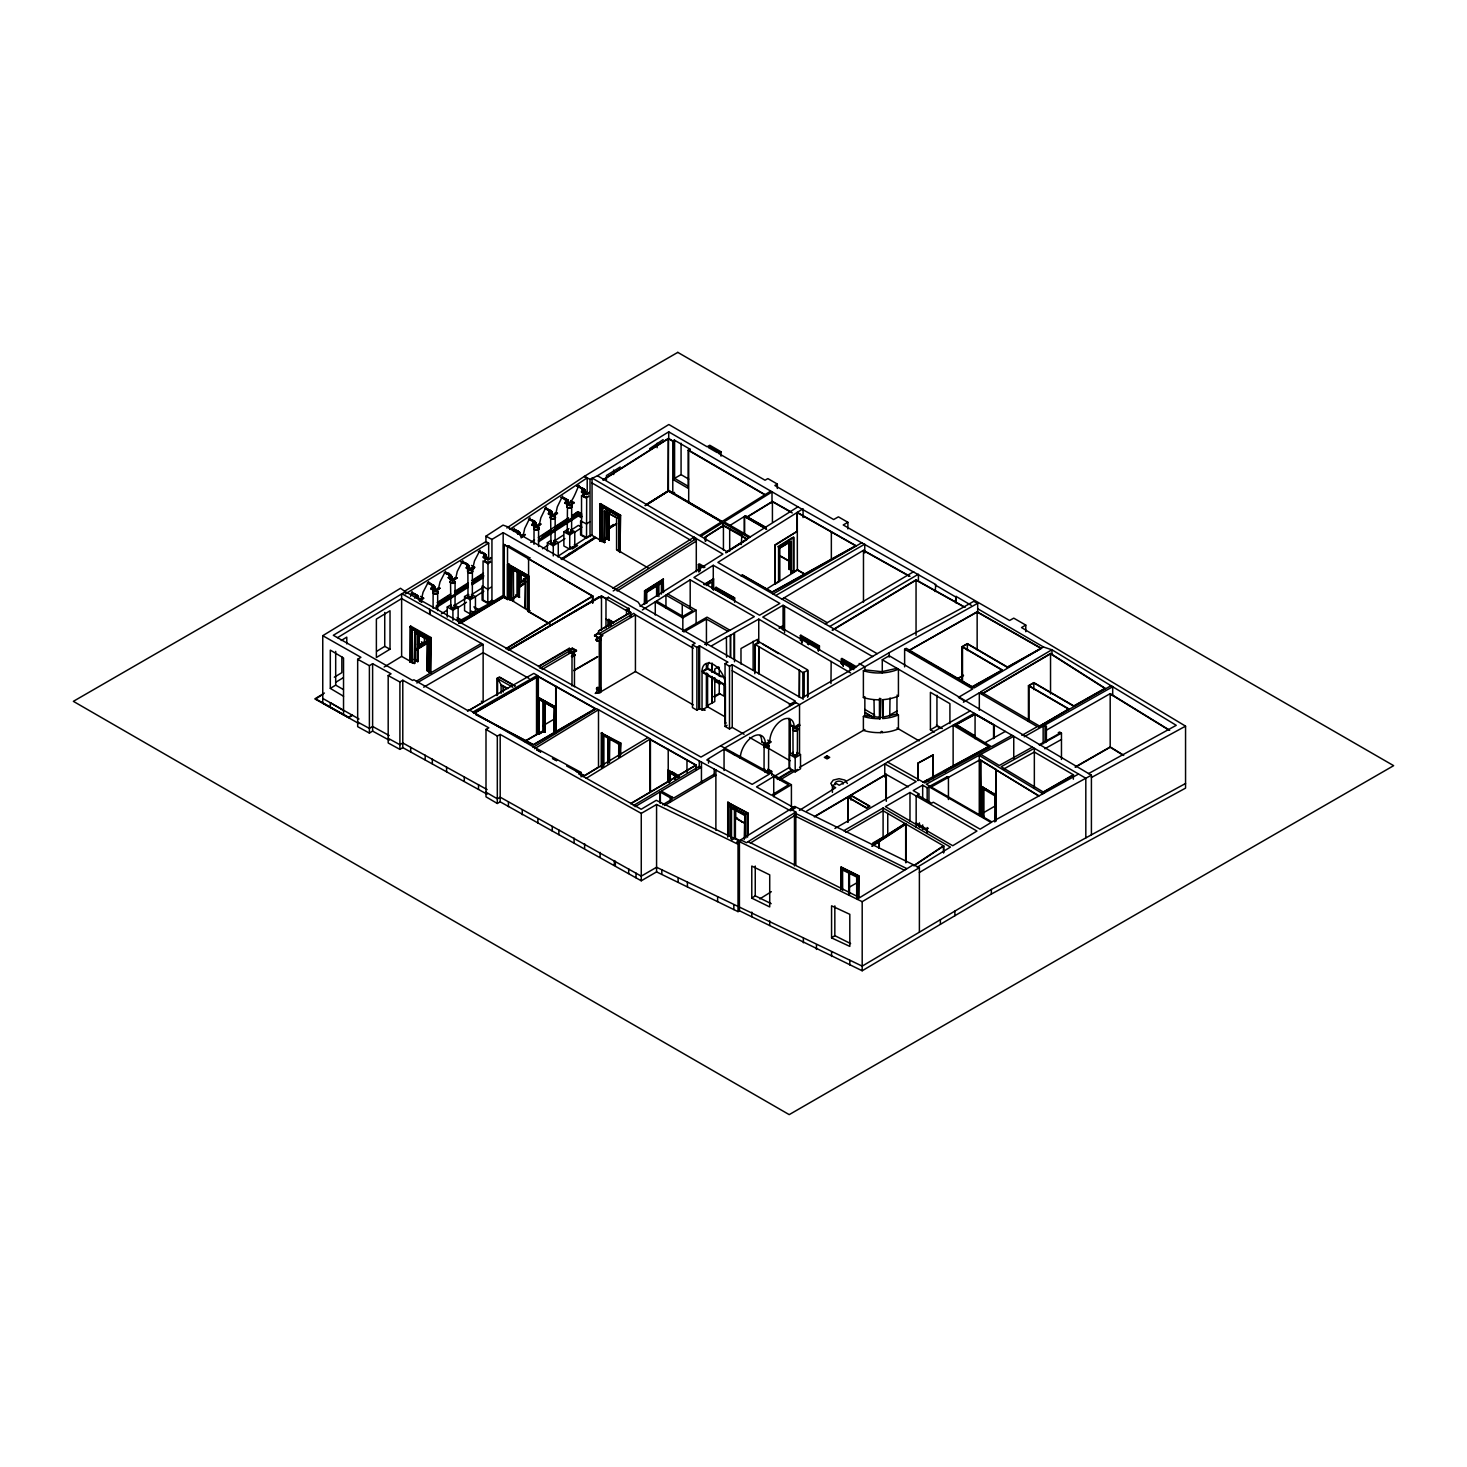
<?xml version="1.0" encoding="UTF-8"?>
<svg xmlns="http://www.w3.org/2000/svg" width="1467" height="1467" viewBox="0 0 1467 1467"><rect width="100%" height="100%" fill="white"/><g stroke="black" fill="none" stroke-linecap="round" stroke-linejoin="round"><path stroke-width="1.5" d="M528.285 609.759L528.285 576.238L509.581 565.62L509.581 599.526L510.608 600.003L510.919 566.995L510.919 599.82L528.835 610.969L528.835 575.926L507.527 564.502L508.976 563.658M843.177 666.036L843.177 661.544L841.6 659.435L841.49 663.909M437.936 592.741L437.973 591.659M438.138 592.063L437.734 593.108A2.402 1.394 0 0 1 436.286 593.842L435.626 593.915M450.222 581.996L450.259 580.914A2.586 1.485 0 0 1 451.176 580.29M455.357 582.252L455.155 582.619A2.402 1.394 0 0 1 453.706 583.353M484.77 557.112L484.917 557.937A2.989 1.724 0 0 0 486.366 558.872L488.493 558.982A2.586 1.485 0 0 0 490.051 558.193M792.437 725.487L792.547 726.312A2.989 1.724 0 0 0 793.977 727.265L796.104 727.375A2.586 1.485 0 0 0 797.681 726.605L797.773 725.376M795.389 730.914L796.104 730.658A2.586 1.485 0 0 0 797.681 729.888L797.608 728.696A2.787 1.614 0 0 0 797.296 728.347M534.006 544.367L534.025 528.138A2.127 1.229 0 0 1 534.538 527.533M533.731 528.707A2.989 1.724 0 0 0 535.253 529.605L537.6 529.569A2.127 1.229 0 0 0 538.554 528.743L538.187 527.753A2.402 1.394 0 0 0 537.711 527.313A2.787 1.614 0 0 1 538.682 527.937M551.005 543.157L550.638 517.209A2.127 1.229 0 0 1 550.822 516.897M554.214 543.597L552.491 543.744A2.457 1.412 0 0 1 550.84 543.01L550.638 542.167A2.127 1.229 0 0 1 550.969 541.69M555.058 517.136L555.168 517.814A2.127 1.229 0 0 1 554.214 518.64L552.491 518.805A2.586 1.485 0 0 1 550.969 518.163L550.602 517.558M553.627 540.516A2.494 1.43 0 0 1 554.966 541.231L555.168 542.772A2.127 1.229 0 0 1 553.939 543.67L552.179 543.707M567.509 532.283L567.124 531.292A2.127 1.229 0 0 1 567.857 530.559M571.268 505.95L571.653 506.94A2.127 1.229 0 0 1 570.7 507.765L568.976 507.93A2.586 1.485 0 0 1 567.454 507.289L567.234 531.971A2.457 1.412 0 0 0 568.976 532.869L570.7 532.704M571.672 506.592L571.598 532.063M433.077 608.292L433.132 592.063A2.127 1.229 0 0 1 433.333 591.751M437.313 591.769L437.606 592.778A2.127 1.229 0 0 1 436.598 593.567L434.874 593.695A2.586 1.485 0 0 1 433.37 593.016L433.077 592.411M450.846 607.521L450.552 581.574A2.127 1.229 0 0 1 451.103 580.987M454.018 608.035L452.294 608.145A2.457 1.412 0 0 1 450.699 607.356L450.552 606.531A2.127 1.229 0 0 1 451.103 605.944M454.99 581.61L455.027 582.289A2.127 1.229 0 0 1 454.018 583.077L452.294 583.206A2.586 1.485 0 0 1 450.791 582.527M455.082 581.941L455.027 607.246A2.127 1.229 0 0 1 453.743 608.108M471.329 597.582L469.587 597.711A2.457 1.412 0 0 1 468.01 596.922L467.863 571.121A2.127 1.229 0 0 1 468.872 570.333M467.808 596.409L467.936 595.199A2.145 1.247 0 0 1 468.633 594.648M467.808 571.47L468.156 572.13A2.586 1.485 0 0 0 469.605 572.735L471.329 572.625A2.127 1.229 0 0 0 472.337 571.837L472.044 570.828A2.402 1.394 0 0 0 471.585 570.388M472.392 571.488L472.337 596.794A2.127 1.229 0 0 1 471.035 597.656L469.275 597.656M764.05 768.781L764.105 745.749A2.127 1.229 0 0 1 765.132 744.961M763.72 746.3A2.989 1.724 0 0 0 765.169 747.253L767.534 747.271A2.127 1.229 0 0 0 768.561 746.483L768.286 745.493A2.457 1.412 0 0 0 767.919 745.199M766.691 772.394L767.259 772.32A2.127 1.229 0 0 0 768.561 771.44L768.635 746.153M792.932 729.044L793.042 754.845A2.457 1.412 0 0 0 794.637 755.633L796.361 755.523M792.877 754.331L793.005 753.121M797.351 729.099L797.388 729.796A2.127 1.229 0 0 1 796.361 730.584L794.637 730.694A2.402 1.394 0 0 1 793.28 730.236M797.461 729.447L797.388 754.735A2.127 1.229 0 0 1 796.086 755.615L794.325 755.578M880.255 718.683L880.585 698.549L880.255 718.683A31.852 18.393 0 0 1 863.385 716.446L863.385 730.383A31.852 18.393 0 0 0 880.255 732.62L882.657 732.528A32.292 18.649 0 0 0 898.427 728.842L898.427 714.887L896.96 714.044L881.759 717.4M880.255 732.62L881.759 731.336L882.657 732.528M704.563 539.251L705.297 536.849L723.433 525.388L741.844 535.327L741.275 544.55M704.93 539.288L705.645 536.959L723.433 525.699L746.905 539.233L725.743 552.601M555.094 542.955L555.186 517.466M567.069 531.457L567.179 530.412A2.145 1.247 0 0 1 568.352 529.679M513.542 531.439L514.22 528.267L515.265 530.852L519.465 532.063L520.693 536.244L523.444 534.41L524.673 528.578L529.917 517.814L530.962 520.418L535.162 521.61L536.409 525.791L533.53 524.361L532.283 520.18L535.437 521.977M454.147 605.138A2.494 1.43 0 0 1 454.898 605.688L454.953 606.715A2.145 1.247 0 0 1 453.743 607.411L451.983 607.393A2.494 1.43 0 0 1 450.681 606.66L450.626 605.633A2.145 1.247 0 0 1 450.919 605.339M454.953 607.411L454.898 606.403M468.872 595.29A2.127 1.229 0 0 0 467.863 596.079L468.156 597.087M472.264 596.959L472.209 595.95A2.494 1.43 0 0 0 471.457 595.4M768.14 769.588A2.494 1.43 0 0 1 768.451 769.9L768.488 770.909A2.145 1.247 0 0 1 767.259 771.605L765.499 771.587A2.494 1.43 0 0 1 764.967 771.404M768.488 771.624L768.451 770.597M793.005 753.818L793.207 755.01M797.315 754.918L797.278 753.891M537.967 526.928A2.989 1.724 0 0 1 538.866 527.607L538.701 529.074A2.402 1.394 0 0 1 537.307 529.844L535.327 529.789A2.787 1.614 0 0 1 533.896 528.964L533.878 527.533M533.713 528.193L533.878 527.808A2.402 1.394 0 0 1 534.685 527.221M538.701 528.78L538.682 527.643A2.787 1.614 0 0 0 537.857 527.02M555.315 518.144L555.296 516.714A2.989 1.724 0 0 0 555.094 516.311M572.148 506.628L571.8 507.27A2.402 1.394 0 0 1 570.406 508.04L568.426 507.985A2.787 1.614 0 0 1 566.995 507.142L566.629 506.078M433.003 591.439L432.948 592.87A2.787 1.614 0 0 0 434.305 593.75L434.947 593.878M467.735 570.516L467.68 571.653A2.989 1.724 0 0 0 468.945 572.607L469.678 572.937M472.466 571.892L472.521 570.736A2.787 1.614 0 0 0 471.751 570.095M490.253 561.091L489.868 561.714A2.402 1.394 0 0 1 488.419 562.448L487.759 562.521M661.434 594.062L661.415 582.454L663.231 579.098L663.506 592.54M768.69 746.831L768.781 745.401A2.787 1.614 0 0 0 768.011 744.741A2.989 1.724 0 0 1 768.946 745.364L768.891 746.465A2.586 1.485 0 0 1 767.278 747.363L766.563 747.62M792.822 728.421L792.73 729.851A2.787 1.614 0 0 0 794.069 730.731M792.822 728.714L792.73 729.576A2.989 1.724 0 0 0 793.977 730.548L794.711 730.878M781.508 628.353L783.396 625.841L783.396 630.187M781.618 628.94L783.396 625.841L779.454 628.151M410.54 596.354L412.062 591.659L413.162 594.282L417.582 595.602L418.865 599.82L421.744 598.059L423.046 592.265L428.547 581.629L429.629 584.251L434.049 585.553L435.351 589.771L438.706 587.735L439.99 581.941L445.51 571.286L446.591 573.927L451.011 575.229L452.313 579.447L455.98 577.209L457.282 571.397L462.783 560.761L463.884 563.383L468.285 564.703L469.587 568.921L473.181 566.72L474.483 560.926L479.984 550.29L481.066 552.912L485.485 554.214L486.787 558.432L488.676 557.277L488.676 543.138L485.925 541.635L404.489 591.238M874.259 717.803L874.02 699.759M708.543 763.152L708.543 758.659L724.056 749.197L769.35 774.118L752.149 784.35L707.112 759.979M831.569 937.89L831.569 905.817L849.815 914.326L849.815 946.398L831.569 937.89L834.833 935.653L834.833 905.872M858.433 898.336L858.818 875.762L841.251 867.034L840.884 889.625M589.826 521.739L586.525 523.957L580.584 520.877L580.584 535.033L586.525 538.096L591.476 534.795M526.14 577.961L521.207 581.28L521.207 573.194M524.067 583.243L524.691 583.408M576.568 549.263L577.081 549.502M593.787 538.114L594.41 538.279M751.782 898.134L751.782 866.062L769.717 874.864L769.717 906.936L751.782 898.134L755.248 895.824L755.248 866.043M506.848 527.973L584.324 476.408L668.842 424.513L707.094 446.757L709.735 445.235L721.03 451.763L721.03 456.164M509.727 529.404L587.203 477.839L584.324 476.408L590.027 479.342L597.472 475.748L668.714 431.848L797.92 506.848L935.799 584.544L935.139 591.549M587.203 477.839L587.203 491.977L585.388 493.187L582.527 491.757L584.324 490.546M536.409 525.791L539.581 523.664L540.828 517.833L546.072 507.069L547.099 509.654L551.317 510.864L552.546 515.045L549.667 513.615L548.713 509.801M552.546 515.045L556.048 512.716L557.295 506.885L562.539 496.103L563.566 498.707L567.784 499.899L569.013 504.08L566.134 502.649L564.593 498.157M569.013 504.08C573.45 499.458 576.128 491.592 578.915 485.21C579.025 489.611 586.892 487.099 585.388 493.187M913.794 865.548L943.464 845.836L943.464 852.657M913.959 865.768L943.721 845.982L883.097 810.774L845.744 832.394M547.374 550.803L547.374 542.717L550.712 540.534M553.279 555.92L553.279 545.816L558.267 542.533L554.343 540.479M872.388 844.258L905.029 823.519M872.682 844.405L878.788 841.581L878.788 847.981M905.304 823.665L878.256 840.738L879.283 841.251L905.689 823.886L905.689 862.559M872.003 846.037L878.788 841.581M872.205 846.239L905.946 824.051L905.946 862.706M558.377 555.975L570.553 548.035L572.313 548.97L577.613 545.522L575.834 544.587L588.89 536.078L592.045 535.363L592.045 478.022L722.938 554.086L640.052 606.293M518.126 586.837L525.901 581.812M562.356 559.037L561.861 558.78M579.098 548.2L578.603 547.943M485.925 542.937L485.925 536.207L503.016 525.113L509.617 527.497L508.774 528.157L638.127 602.093L640.511 605.706L801.532 698.164L852.639 668.97C889.772 644.068 933.966 624.41 973.666 601.342L977.682 603.304L977.682 613.133M530.779 542.423L534.556 539.966M538.334 537.509L568.536 517.833M572.313 515.375L577.961 511.69L581.574 513.505M542.112 535.822L551.537 529.679M555.315 527.221L568.536 518.621M572.313 516.164L577.961 511.69M542.24 536.06L549.777 531.164M555.406 527.478L568.591 518.915M538.572 539.819L578.218 514L581.702 515.761M538.426 540.369L578.2 514.477L581.776 516.274M538.572 540.59L578.218 514.77L581.702 516.531M538.426 541.91L578.2 516.017L578.218 514M542.478 548.75L548.145 545.064M553.811 541.36L563.236 535.217M570.791 530.302L578.346 525.388L581.941 527.203M557.423 543.487L564.942 538.591M574.349 532.466L579.997 528.798M553.279 516.586L557.478 513.157L553.279 516.586L548.31 514.037L551.115 511.506M570.663 500.577L573.964 502.979L569.764 505.712L564.813 503.163L567.601 500.632M536.684 527.515L540.865 524.086L536.684 527.515L531.714 524.966L534.501 522.435M564.813 503.163L567.601 501.347M531.714 524.966L534.501 523.151M569.764 505.712L573.964 502.264M586.488 494.031C574.587 487.026 586.708 498.725 589.294 492.215M521.17 537.197L525.369 534.483L521.17 537.912M586.488 494.746L589.294 492.93M570.846 529.624L574.771 531.696L574.771 545.852L569.728 549.116L563.878 545.999L563.878 531.843L568.903 528.578M569.728 549.116L569.728 534.96L574.771 531.696M586.672 537.454L581.537 534.813L581.537 495.718L585.296 493.279M561.054 559.055L594.96 537.124M523.957 583.774L518.97 587.368M562.723 558.634L569.599 554.196M570.865 553.371L576.439 549.777M579.465 547.796L585.92 543.615M587.185 542.808L593.64 538.627M518.346 587.772L524.287 583.939M561.989 559.569L595.895 537.655M568.407 650.633L572.222 648.176L576.476 650.376L572.68 653.622L568.407 650.633L572.68 652.833L576.476 650.376M594.538 635.339L598.334 632.882L602.607 635.083L598.793 638.31L594.538 635.339L598.793 637.54L602.607 635.083M594.538 636.128L598.334 632.882M730.933 806.703L731.043 838.959M358.993 723.634L322.758 703.096L322.758 635.688L360.919 657.308L357.673 659.288L357.673 726.678L369.391 733.078L369.391 665.688L372.618 663.707L391.066 673.811L388.187 675.59L388.187 742.98L399.904 749.38L399.904 681.972L402.783 680.23L488.841 727.815L485.999 729.429L485.999 796.838L497.313 803.476L500.192 801.826L641.262 880.787L656.574 871.893L738.029 911.63L738.029 842.535L739.423 841.636L862.193 901.673L919.387 867.694L919.387 932.15M738.029 911.63L739.423 910.75L739.423 841.636M437.221 602.552L450.699 593.97M454.568 591.513L468.046 582.949M471.897 580.492L483.468 573.139M439.146 602.093L448.774 595.969M454.568 592.301L468.376 583.829M473.841 580.033L481.543 575.137M437.331 604.917L450.846 596.336M454.697 593.878L468.211 585.278M472.062 582.821L483.652 575.467M436.047 606.183L468.303 585.663M472.099 583.261L483.487 576.018M437.331 605.688L450.846 597.106M454.697 594.648L468.211 586.067M472.062 583.609L483.652 576.238M436.047 607.741L468.303 587.222M472.099 584.801L483.487 577.558M441.439 613.793L447.215 610.125M454.935 605.211L466.488 597.858M472.282 594.19L483.835 586.837M456.842 608.383L466.488 602.259M474.189 597.362L483.835 591.238M602.937 479.837L668.384 438.376L672.785 440.944L672.785 493.297L674.288 492.435M603.212 480.002L668.402 438.688L672.785 441.237L674.545 440.228L690.223 449.324L688.701 450.204L688.701 502.558L721.599 521.72M608.695 528.578L616.36 523.719M645.113 505.492L668.384 490.748L672.785 493.297M608.97 528.725L616.635 523.866M645.388 505.638L668.402 491.06L668.384 438.376M797.92 506.848L726.917 551.592L597.472 475.748M726.018 552.766L747.418 539.233L741.275 535.657M642.363 609.96L690.187 579.813L754.331 616.635L704.692 644.398M612.748 588.34L693.964 537.197L696.293 538.627L696.293 571.708M613.224 590.944L696.293 538.627M617.112 590.981L696.293 541.103M644.673 604.422L644.673 591.128L663.506 579.245L661.434 583.077L646.745 592.32L646.745 603.304M661.415 582.454L646.195 592.026L646.195 603.12M713.274 565.29L693.928 577.485L759.558 615.223L779.821 603.414L713.274 565.29L713.274 589.551M703.885 584.471L713.622 578.897L713.622 589.917M704.362 584.728L713.622 578.897M706.562 584.251L710.138 581.996M706.269 585.553L711.953 581.959L711.953 588.597M774.869 544.935L797.37 531.219L775.254 545.137L775.254 584.031L775.254 545.137M777.822 546.678L792.198 537.637M788.953 542.277L779.399 548.291L791.281 541.286L791.281 573.047L793.28 571.8L793.28 536.94M790.86 572.827L794.032 572.203L794.032 537.344L778.574 547.063L778.574 581.922L779.821 580.272L779.821 548.511M766.251 589.257L777.858 581.941M797.626 569.489L793.995 571.782L789.576 569.434L789.576 542.973M775.254 584.031L797.37 570.095L797.278 512.386L856.16 545.779L772.1 592.338L742.43 575.211L741.33 575.853M422.111 645.663L422.588 645.92M476.83 612.583L477.435 612.766M493.921 602.24L492.875 601.617M554.948 732.216L555.058 707.314L538.059 698.182L554.123 707.846L554.123 733.83M620.706 754.46L620.706 743.035L601.305 733.023L603.744 736.049L603.744 765.792M603.469 735.572L618.762 744.172L618.671 757.21M668.622 769.973L667.87 781.856M679.478 776.483L668.218 770.157L670.309 773.439L670.309 780.316M649.606 448.7L663.121 439.642M699.997 535.253L770.652 491.17M700.749 536.39L722.809 522.637L748.94 537.711M729.612 525.663L744.576 516.347L766.324 528.853M790.53 809.106L795.829 812.021L746.483 842.7L740.743 839.894M750.279 843.14L795.829 814.827M759.778 898.904L771.349 891.698M647.956 503.456L668.86 490.491L722.002 521.427M646.195 504.868L668.86 490.803L721.727 521.592M795.903 702.62L700.969 757.082L405.35 591.714L333.321 635.284L412.649 680.468L413.877 679.753L466.891 710.065L470.192 710.431L530.999 745.493L581.097 772.431L581.097 776.905M707.149 759.961L708.543 758.659M919.387 867.694L794.784 806.483L737.076 842.076L737.076 843.782L656.574 804.503L641.262 813.396L641.262 880.787M794.784 806.483L794.784 808.189L790.53 810.811L699.264 760.933L401.628 593.622L401.628 656.372L384.171 667.008M913.428 864.741L859.699 897.639L748.225 841.618M620.248 466.983L606.439 475.528L606.439 480.021M459.208 622.998L462.839 620.761L457.117 617.552M377.001 651.146L384.739 646.379L384.739 612.472M487.814 589.239L482.111 586.011L482.111 600.168L487.814 603.377L487.814 589.239L491.262 587.112M487.814 603.377L491.262 601.268M747.4 516.714L772.412 501.402L790.951 511.891M747.675 516.861L772.431 501.714L792.272 512.937M586.232 778.317L650.413 738.891L596.537 708.634L532.943 747.418M322.758 635.688L400.509 588.285L405.35 591.714M369.391 733.078L372.618 731.098L372.618 663.707M399.904 749.38L402.783 747.62L402.783 680.23M534.575 748.738L598.499 709.735L598.499 767.058L582.821 776.63M730.181 835.97L730.254 805.695L745.804 814.295L745.804 838.06M799.387 810.389L835.677 787.687L832.412 785.799L836.227 783.506L839.252 785.248L970.145 710.927L1085.818 778.243L1085.818 837.895M405.314 593.933L488.676 543.138M337.557 637.65L401.628 598.591L483.138 644.435L483.138 702.235L467.533 711.312M341.243 640.511L346.78 637.136L346.78 643.903M390.02 649.184L376.377 657.509L376.377 619.092L390.02 610.767L390.02 649.184L384.739 646.379M335.705 682.302L343.095 677.809M324.427 693.047L314.818 698.897L348.596 717.675L352.41 715.383M323.088 694.331L315.625 698.879L348.578 717.216L351.988 715.163M461.243 619.863L479.581 610.125L473.859 606.916M424.568 644.728L424.073 644.471M461.757 622.228L461.28 621.971M494.416 602.497L504.758 596.299M542.882 731.024L538.792 733.537L536.665 733.243L539.104 734.05L543.817 731.171L543.799 701.079M538.829 733.885L537.399 732.73M538.756 698.402L539.049 733.995L543.102 731.593L543.102 701.519M543.799 731.171L544.899 732.125L544.899 703.06M747.987 813.03L744.246 815.212L731.043 807.969L727.724 802.376L747.987 813.03L747.987 834.76M478.425 609.465L491.94 602.185L491.94 539.434L503.163 532.649L695.138 643.261L692.442 644.82L692.442 707.571L696.898 710.156L699.612 708.579L702.033 709.973L707.589 706.764L707.589 673.408M343.535 696.257L330.313 688.39L335.686 685.144L335.686 651.385M491.94 602.185L503.163 595.4L503.163 532.649M505.95 648.616L592.43 596.115L503.915 544.459L507.527 546.568L507.527 599.233L508.701 598.554M506.243 648.762L592.961 596.097L528.578 558.762L529.88 557.992L508.701 545.889L507.527 546.568M544.899 732.125L543.12 731.593L544.899 732.125L543.505 731.355L543.523 700.658M730.438 836.337L730.438 806.978L744.833 814.863L744.246 839.546M806.777 810.994L887.645 762.106L974.253 713.329M917.26 867.217L950.451 847.101L883.097 807.987L843.763 830.744M520.235 582.582L524.379 580.07M416.591 648.762L427.722 642.033M458.823 623.273L504.098 595.914M479.672 611.262L486.329 607.228M487.631 606.439L493.756 602.735M424.953 644.343L428.437 642.234M773.732 776.52L756.532 786.899L771.44 795.169L788.586 784.827L773.732 776.52L773.732 796.691M721.012 746.043L791.41 784.717L772.816 795.921L794.784 808.189M447.252 617.094L447.252 606.99L450.754 604.899M452.918 620.339L452.918 610.235L458.144 607.081L454.385 604.917M610.07 526.745L613.829 524.489M610.474 526.818L614.196 524.581M416.72 649.331L421.946 646.177M462.142 621.843L468.578 617.955M469.898 617.167L476.665 613.096M416.573 649.808L428.071 642.876M460.785 623.145L505.033 596.464M581.097 772.431L578.658 773.898L641.189 809.252L656.281 800.322L740.743 841.6M648.011 737.553L584.324 775.915L576.329 771.55M487.998 589.716L487.998 563.658L490.62 562.081M334.329 677.186L341.848 672.675L341.848 656.849M491.922 600.388L487.998 602.754L483.065 599.966L483.065 560.871L487.998 563.658M427.52 640.07L419.562 646.269L418.333 645.572M478.792 611.391L479.141 611.721M832.229 630.077L916.05 579.85L964.938 607.191M832.486 630.242L916.05 580.162L964.699 607.356M779.931 780.004L797.535 769.442M955.457 601.232L956.117 596.427L971.246 605.321M735.554 817.559L745.016 823.665M741.88 822.125L743.421 822.235M781.544 599.38L863.476 550.308L909.943 576.311M633.341 805.621L699.264 766.342L701.446 767.204L661.342 791.116L673.756 798.03L714.227 774.209L715.878 775.108L664.551 805.53M778.72 777.968L792.272 769.918M777.327 779.435L792.822 770.212M736.911 817.541L735.59 818.329L735.59 810.004M435.552 591.494L439.953 588.175L435.552 591.494L430.785 588.817L433.719 586.378M414.501 598.114L417.435 596.372M430.785 588.817L433.719 587.075M470.284 569.838C459.538 562.998 471.64 575.027 474.685 567.234L471.494 565.455M487.814 559.312C476.335 552.05 488.053 563.988 490.748 557.57M452.973 580.29L457.374 577.686L452.973 581.005L448.205 577.613L452.973 581.005M419.269 600.792L423.67 598.188L420.479 596.391M470.284 570.553L474.685 567.234M487.814 560.027L490.748 558.285M420.736 600.626L423.67 598.188M410.302 662.02L410.595 626.061L430.931 637.503L430.931 672.876L429.813 673.133L429.923 638.09L410.192 627.106L410.192 662.075L414.849 663.359L414.849 632.222L414.446 663.597L412.557 662.516L412.245 629.545L412.245 662.699M410.192 627.106L429.923 638.09M471.714 594.502L475.455 596.684L475.455 610.822L470.192 613.958L464.562 610.694L464.562 596.556L468.083 594.465M470.192 613.958L470.192 599.801L475.455 596.684M427.099 670.712L427.484 639.319L427.099 670.712L428.987 671.776L428.987 638.622L411.97 629.086L428.859 638.695L428.859 672.161M430.161 673.316L430.931 637.503L429.593 638.273L429.813 673.133M409.843 661.892L411.952 662.185M411.97 662.552L411.952 628.353L410.595 626.061M417.948 634.826L417.948 661.525L415.124 659.16M511.268 648.836L599.086 596.776L601.452 598.133M554.031 707.901L538.737 699.319M555.058 707.314L554.819 733.738M537.032 697.302L554.948 707.369L556.066 706.727M542.918 731.024L538.756 733.482L537.325 732.675M619.587 757.247L619.697 743.641L602.699 734.509L602.699 765.481M619.697 757.192L620.706 743.035L618.487 744.337M649.753 792.217L650.028 739.13L696.275 765.132L696.275 769.533M635.083 806.685L660.022 791.905L672.363 799.02L662.699 804.76M661.69 791.318L660.352 792.107L660.352 803.238M671.831 796.911L670.291 797.828L670.291 802.284M732.088 839.876L735.389 837.914L735.389 808.629M1038.361 726.935L1068.544 709.074L1028.44 685.694L1033.832 682.613L1073.844 705.92L1104.853 688.39L1050.537 653.805L982.01 694.074M1038.691 727.045L1069.076 709.056L1028.972 685.712L1033.832 682.925L1073.844 706.232L1105.366 688.408L1050.537 653.475L981.753 693.909M919.387 872.498L991.344 829.79L1091.411 775.199L1091.411 834.851M485.999 792.18L497.313 798.818L500.192 797.186L641.262 876.147L656.574 867.254L862.193 966.13L991.344 889.442L1185.556 783.488M739.423 910.75L862.193 970.769L991.344 894.081L1185.556 788.127L1185.556 726.147L1021.527 627.564L1025.781 625.107L1025.781 631.709M825.206 623.897L913.703 571.672M829.754 626.501L918.415 574.184L918.415 580.785M630.81 803.439L695.743 765.132L649.753 739.295M630.773 803.788L696.275 765.132M772.999 777.143L788.659 767.883L793.775 770.743M980.781 693.341L980.781 691.801L1051.876 649.753L1052.022 654.245M963.397 702.235L979.314 692.809L1037.297 726.642L1021.821 735.37M538.572 666.311L569.288 648.267L569.893 653.145M629.05 613.023L628.775 608.328L625.987 609.96L630.242 612.417L598.334 631.158L630.773 612.417L626.519 609.96L626.519 614.49M538.572 666.623L569.893 648.616M815.524 815.872L886.031 774.319L886.031 799.258M814.332 816.899L847.724 797.204L866.575 808.152L869.931 806.227L851.025 795.261L850.933 800.047M847.743 822.18L847.981 797.058L886.306 774.466L886.306 801.294M539.929 668.329L569.893 650.78L572.002 651.99L572.002 686.006M542.057 669.539L572.002 651.99M599.013 690.425L601.122 691.635L601.122 634.936L635.431 614.838L693.213 648.194M596.721 692.534L595.199 693.414L597.527 692.992M542.882 725.762L555.168 718.555M601.122 691.635L635.431 671.538L635.431 614.838L633.781 613.353L599.013 633.726L601.122 634.936M511.305 566.757L513.45 569.673L513.45 600.81L510.241 599.893L510.333 566.702M513.45 600.81L513.047 569.746L525.571 576.458L525.186 607.98L525.571 576.458M527.387 609.594L527.698 576.586L510.241 566.757M528.505 576.128L508.554 564.722L508.554 599.38L509.581 599.526M527.515 575.156L508.205 564.117L508.976 598.719M511.965 598.499L516.989 595.584L511.983 598.518L516.989 595.584L515.65 594.832M513.267 598.444L517.888 595.749L517.723 571.231M517.191 572.093L517.191 596.17L519.3 597.381L519.703 572.552M527.552 609.814L527.698 576.586M508.701 649.954L601.488 596.244L625.987 610.419L629.05 608.493M735.242 818.366L736.049 818.054M549.502 623.878L528.047 611.427L529.624 610.529M550.033 623.878L528.578 611.427L529.88 610.675M416.39 681.22L481.359 643.445M483.138 644.435L416.848 682.98M423.706 687.198L483.138 652.65L529.074 678.469M715.291 589.587L716.061 587.295L734.655 597.949L734.655 602.295M715.639 588.34L733.647 598.536L715.639 588.34L715.639 589.789M717.326 590.376L732.693 599.068M734.655 597.949L715.291 587.735M872.645 656.593L783.066 605.266L762.785 617.094L853.812 669.594M779.105 627.949L783.066 625.657M802.082 642.766L800.817 635.229L819.411 645.883L819.411 650.284M818.403 650.835L819.411 645.883L817.174 647.167L802.082 638.31L817.449 647.002M800.395 640.639L800.505 636.22L818.403 646.47L818.293 650.89M796.819 752.443L800.524 754.643L800.524 768.8L795.187 771.899L789.631 768.598L789.631 754.441L793.189 752.388M768.14 773.421L771.697 771.349L767.993 769.148M795.187 771.899L795.187 757.742L800.524 754.643M619.642 552.142L619.257 516.164L619.881 552.417L620.651 515.357L600.425 503.621L599.636 540.663L602.038 541.506L607.356 538.444L607.356 510.498M508.132 649.973L601.488 595.95L605.981 598.536L605.981 628.023M574.257 670.107L597.601 656.611M573.854 670.657L597.546 656.941M724.68 748.06L889.24 652.668L977.682 603.304M880.255 699.777A31.852 18.393 0 0 1 863.385 697.54L863.385 670.731L864.852 669.887L881.759 671.684L896.96 668.347M799.533 724.038L794.179 727.137A17.274 9.957 -60.1 0 0 781.984 720.095A17.274 9.957 -60.1 0 0 769.808 741.257L765.352 743.842A17.787 10.251 -60.1 0 0 752.809 736.599A17.787 10.251 -60.1 0 0 740.267 758.384M760.089 735.499A17.787 10.251 -60.1 0 1 761.776 741.77L766.471 745.199L770.909 741.899L767.773 740.101M795.297 728.494L799.735 725.193L795.297 728.494L790.585 725.083A17.274 9.957 -60.1 0 0 788.953 718.977M766.471 745.199L770.909 741.899M863.385 697.54L864.852 696.697M863.385 716.446L864.852 715.603L880.585 717.436M799.533 767.406L864.852 729.539M872.682 843.14L883.097 837.125L883.097 807.987M858.433 876.001L840.884 867.29L842.645 870.041L856.691 877.028L858.818 875.762L858.818 898.079M849.503 887.077L857.223 882.621M672.785 440.944L674.545 440.228L674.545 478.334L688.023 486.164M688.72 479.122L681.073 474.63L672.785 479.361L688.151 488.309L688.151 450.204L689.948 449.159M721.03 451.763L718.39 453.285L765.04 480.222L767.864 478.59L777.345 484.055L777.345 488.474M672.785 493.609L674.545 492.582M607.851 539.104L606.641 538.866L606.641 510.919M777.345 484.055L774.851 485.504L833.659 519.538L838.409 516.842L847.889 522.307L847.889 528.927M608.182 597.271L628.775 608.787M741.073 575.706L742.43 574.917L772.119 592.026L855.628 545.761L797.021 512.551L797.021 532.393M554.673 707.534L553.848 733.17M773.017 594.007L861.918 542.68M775.731 595.547L864.76 544.147L864.76 552.967M696.898 710.156L696.898 647.405L699.612 645.847L727.76 662.094M726.587 657.234L726.403 637.283L734.509 633.084L734.509 661.745M702.033 671.409A16.522 9.536 60 0 1 713.714 664.661A16.522 9.536 60 0 1 725.395 684.887L702.033 671.409L707.589 668.182A16.522 9.572 59.9 0 1 709.148 662.351M703.885 671.097L707.589 668.97L721.251 676.819M754.808 673.683L754.863 644.306L759.484 642.069L807.749 669.942L807.749 696.642M755.23 671.226L755.23 644.526L799.442 670.309L799.442 696.99M718.482 666.862L714.777 668.989L714.777 673.335M744.081 734.252L732.235 727.412L729.502 728.971L725.046 726.403L725.046 663.652L727.65 662.149M706.397 673.023L706.397 706.085L714.777 701.538L714.777 677.681M799.222 697.118L799.442 670.309M799.222 670.437L803.072 672.638L807.639 670.437L807.639 697.137M724.991 721.691L726.073 723.084M850.64 672.95L758.751 619.129L734.16 632.9L734.16 659.361M725.046 726.403L727.045 725.248M882.272 673.041L882.272 659.783L889.24 655.767L1091.411 775.199M962.499 682.393L962.499 646.709L967.34 643.921L1007.426 667.357L1041.423 648.359L977.15 611.757L908.696 650.688L971.943 686.868L1001.979 670.089L961.967 646.709L967.358 643.61L1007.444 667.045L1040.873 648.359L977.15 612.069L908.788 650.633M889.754 715.969L889.992 697.98M834.925 828.452L916.178 781.544L884.766 763.849L884.766 777.107M909.98 792.473L885.426 806.648L952.725 845.726L976.949 831.037L909.98 792.473L909.98 821.19M929.821 786.202L927.162 787.742L922.67 785.138L913.226 790.585L919.406 794.142L916.16 796.031L916.16 827.351M916.16 822.987L926.832 829.13L928.354 828.25M507.527 546.861L508.976 546.036M599.636 504.061L620.651 515.357L619.331 516.127L599.985 504.666L619.532 515.999M601.763 506.647L618.689 516.476L618.689 551.189M619.257 551.629L618.744 516.457L602.332 506.94L602.038 541.506M604.532 511.158L616.984 517.906L604.532 511.158L604.532 542.607L604.936 510.919M599.636 540.663L601.745 540.993M603.322 540.094L606.458 538.297L605.138 537.527M601.672 541.415L601.745 505.913L600.425 503.621L600.425 540.223M606.641 538.866L609.227 539.893L609.227 512.937M503.658 544.624L503.658 597.289L507.527 599.545L508.976 598.719M616.58 518.144L616.58 549.593L618.432 551.024M698.384 571.268L698.384 564.483L699.447 563.878L705.004 567.106M698.897 565.125L698.897 571.8L698.897 565.125L700.309 566.464L700.309 570.773M473.548 713.384L538.059 676.214L595.73 708.689L533.42 744.906L475.546 714.447M474.098 713.384L538.334 676.379L538.334 733.702L524.709 741.55M655.272 615.058L655.272 601.837L682.833 617.864L696.128 610.235L696.128 623.457M524.379 741.422L538.059 733.537L538.059 676.214M818.403 646.47L801.422 637.173M682.522 631.213L707.021 617.149L729.851 630.187M683.842 631.984L706.434 619.037L727.87 631.305M725.046 663.652L729.502 666.238L732.235 664.661L795.407 701.134L789.136 704.912L790.255 705.554L795.536 702.418L799.533 704.655L799.533 753.965M856.581 666.843L841.93 658.463L841.141 663.359M854.381 668.163L843.177 661.544L854.528 667.943M1046.118 741.44L1046.118 730.328L1110.189 693.634L1169.676 730.254M1075.238 766.948L1110.189 746.923L1123.63 755.193M1075.384 767.168L1110.189 747.235L1110.189 693.634M1042.45 792.492L1073.349 774.741L1073.349 779.215M1042.34 792.858L1073.624 774.906L1034.345 752.039L1003.08 769.368M468.707 710.413L533.823 673.39L537.325 675.352L472.741 712.155M847.889 522.307L843.213 524.966L1009.608 620.486L1013.734 618.139L1025.781 625.107M485.999 729.429L497.313 736.067L500.192 734.435L641.262 813.396M1024.204 736.782L1112.701 686.739L1176.241 725.321L1088.532 773.622M957.584 678.579L963.452 675.26M957.621 678.873L963.471 675.553M497.02 695.56L497.02 678.359L499.422 677.002L515.064 685.822M497.57 694.588L497.57 678.671L499.679 677.479L514.899 686.043M713.695 696.605L719.27 693.469L724.02 696.202L724.02 685.364M714.356 696.99L719.93 693.854M904.626 666.88L904.626 649.239L906.258 648.322L974.161 687.931L1043.44 646.984L1052.022 649.826L1112.701 686.739L1112.701 695.56M889.204 715.401L897.144 710.927M949.919 723.524L949.919 703.665L930.408 692.314L930.408 729.796L936.936 726.147L940.769 728.421M995.653 769.588L1038.984 795.847M996.185 769.588L996.258 820.86L996.001 769.386L980.048 759.778L932.003 786.532L930.39 785.872L931.472 786.532M980.873 786.239L995.855 795.206L980.873 786.239L981.331 816.33M1043.147 743.714L1043.147 726.073L1046.393 726.458L1046.393 741.899M1039.168 744.814L1059.449 733.463L1058.257 732.748L1059.596 731.996L1061.466 733.115L1061.466 759.448M1039.846 745.199L1061.466 733.115M1044.816 748.775L1061.466 739.46M973.758 736.012L955.751 724.57L975.078 714.081L993.581 725.083L993.562 738.653M974.015 736.177L974.84 735.719L956.301 724.588L975.06 714.392L994.278 724.991L994.278 738.249M984.944 742.742L1005.335 731.428M1012.01 735.315L991.527 746.685L954.504 724.46M1032.346 747.161L999.247 765.499L980.983 754.496M995.525 805.768L982.982 813.03M917.847 780.407L917.847 763.243L933.067 754.845L933.324 778.61M917.847 763.243L933.324 755.01M995.726 795.279L981.056 786.129L995.946 795.187L994.809 795.811L982.762 788.549L981.606 786.459M1078.538 774.044L991.912 821.942L926.319 784.203L1013.752 736.324L1013.752 758.421M980.121 760.034L981.056 760.401L981.056 816.184L979.278 815.102L979.278 755.45L1042.872 793.775M1091.411 777.528L1185.556 726.147M923.11 782.076L988.556 746.538M923.385 782.223L927.309 780.096L928.556 780.866M988.813 746.703L944.381 770.817L945.647 771.587M930.665 785.707L947.48 776.593L948.434 777.18L948.434 799.497M767.534 772.229L765.811 772.339A2.457 1.412 0 0 1 764.985 772.1M545.119 508.481L547.778 508.847M453.743 608.127L451.983 608.108M555.461 517.393L555.48 517.778A2.586 1.485 0 0 1 553.994 518.731L551.922 518.585A2.787 1.614 0 0 1 550.51 517.741M553.994 518.731L551.849 518.676A2.989 1.724 0 0 1 550.327 517.778M486.439 562.063L488.493 562.264A2.586 1.485 0 0 0 490.051 561.476M470.999 572.625L469.018 572.515A2.787 1.614 0 0 1 467.661 571.653M470.357 572.974L471.072 572.717A2.586 1.485 0 0 0 472.631 571.928L472.704 570.718A2.989 1.724 0 0 0 471.861 570.021M453.046 583.426L453.761 583.169A2.586 1.485 0 0 0 455.32 582.381M796.049 730.566L794.069 730.456A2.787 1.614 0 0 1 792.73 729.576M598.573 691.911L600.7 691.837M569.049 507.93L570.48 507.857A2.586 1.485 0 0 0 571.965 507.032L571.782 506.133A2.787 1.614 0 0 0 571.433 505.785M535.95 529.734L537.38 529.66A2.586 1.485 0 0 0 538.884 528.835L538.866 528.028M453.046 583.133L451.634 583.059A2.989 1.724 0 0 1 450.186 582.124M766.563 747.326L765.242 747.143A2.787 1.614 0 0 1 763.904 746.263M766.397 747.437L765.811 747.381A2.586 1.485 0 0 1 764.325 746.703M568.664 532.833L570.443 532.814A2.127 1.229 0 0 0 571.653 531.898L571.452 530.339M585.021 496.818L587.075 496.965A2.586 1.485 0 0 0 588.579 496.139M566.812 506.097L566.812 506.775A2.989 1.724 0 0 0 568.352 507.802L569.068 507.82M486.531 559.22A2.586 1.485 0 0 0 484.99 560.009L485.082 561.476A2.787 1.614 0 0 0 486.439 562.356L487.081 562.484M452.368 583.389L451.726 583.261A2.787 1.614 0 0 1 450.369 582.381L450.021 581.721M580.254 486.787L577.081 486.366M429.794 583.077C433.48 584.031 431.17 589.532 435.351 589.771M737.076 842.076L738.029 842.535M755.248 895.824L771.165 903.654M906.679 868.556L794.472 812.865L794.472 865.915M794.472 815.67L904.626 870.316M841.251 889.369L841.251 867.034L842.571 869.124L857.498 876.514L857.498 899.436M581.28 487.557L584.159 489.006M584.434 489.373L581.574 487.924L582.527 491.757M581.812 488.346L584.691 489.776M576.714 486.054L580.84 488.053M582.032 488.823L584.893 490.253M582.197 489.336L585.076 490.767M582.344 489.886L585.205 491.317M582.436 490.473L585.315 491.903M582.491 491.097L585.37 492.527M564.245 497.881L567.784 499.899M565.18 498.835L568.059 500.265M565.437 499.257L568.316 500.687M560.706 497.276L563.566 498.707M565.657 499.715L568.518 501.146M565.822 500.229L568.701 501.659M565.969 500.779L568.829 502.209M566.06 501.366L568.939 502.796M566.115 501.989L568.994 503.419M548.438 509.434L551.317 510.864M545.724 508.407L551.592 511.231M545.339 508.462L548.548 509.838M548.97 510.204L551.849 511.653M544.66 508.426L547.998 509.929M549.19 510.681L552.05 512.111M549.355 511.194L552.234 512.625M549.502 511.745L552.362 513.175M549.593 512.331L552.472 513.762M549.648 512.955L552.527 514.385M531.971 519.85L534.85 521.298M532.814 520.968L535.693 522.399M528.505 519.171L531.384 520.602M533.034 521.427L535.913 522.857M533.218 521.94L536.078 523.371M533.346 522.49L536.225 523.921M533.456 523.077L536.317 524.508M533.511 523.701L536.372 525.131M515.926 530.045L518.805 531.476M519.465 532.063L516.274 530.302L517.814 534.153M516.879 530.999L519.74 532.429M512.02 529.11L514.899 530.541M517.117 531.402L519.996 532.851M512.386 529.422L515.687 531.054M517.338 531.879L520.217 533.31M517.521 532.393L520.382 533.823M517.649 532.943L520.528 534.373M517.759 533.53L520.62 534.96M577.961 512.478L581.574 514.294M577.998 512.772L581.519 514.55M578.2 516.017L581.776 517.833M834.833 935.653L850.622 943.593M877.724 840.756L879.32 841.563M570.663 501.292L573.964 502.979M564.813 502.447L569.764 504.996M548.31 513.322L553.279 515.871M531.714 524.251L536.684 526.8M581.537 495.718L586.672 498.358L586.525 538.096M598.334 633.652L602.607 635.853M576.476 651.165L572.222 648.176M547.374 542.717L553.279 545.816M668.402 438.688L668.108 490.913L723.011 522.857M797.37 570.095L804.594 574.165M476.078 714.429L533.401 744.613L595.199 708.708L538.059 676.525M644.673 591.128L644.398 604.276M563.878 531.843L569.728 534.96M485.925 536.207L491.94 539.434M388.187 738.323L399.904 744.723L402.783 742.962L487.117 789.576M402.783 747.62L487.117 794.215M482.038 552.124L485.155 553.903M482.405 552.399L485.779 554.599M482.735 552.711L486.035 555.021M483.285 553.517L486.274 555.498M478.315 551.409L481.066 552.912M483.505 553.994L486.457 556.011M483.688 554.508L486.604 556.561M483.835 555.058L486.696 557.148M483.945 555.645L486.769 557.79M486.787 558.432L484 556.286M464.03 562.228L467.955 564.373M464.837 562.595L468.596 565.07M465.534 563.2L468.853 565.492M460.73 561.568L463.499 563.071M466.084 563.988L469.073 565.969M461.115 561.879L463.884 563.383M466.323 564.465L469.257 566.482M466.506 564.978L469.403 567.032M466.653 565.529L469.513 567.637M466.744 566.134L469.568 568.261M469.587 568.921L466.818 566.757M450.314 574.624C445.161 568.958 450.002 579.263 452.313 579.447M446.298 572.662L451.011 575.229M445.345 572.625L451.561 576.036M444.776 572.698L447.747 574.184M449.03 574.991L451.781 576.494M444.281 572.625L447.032 574.129M449.214 575.504L451.964 577.008M449.36 576.073L452.111 577.576M449.452 576.659L452.221 578.163M449.525 577.283L452.276 578.787M429.354 582.986L434.049 585.553M428.437 582.949L434.342 585.938M428.034 583.004L431.151 584.453M431.848 584.856L434.617 586.36M427.319 582.949L430.583 584.526M432.068 585.315L434.837 586.818M432.27 585.828L435.021 587.35M432.398 586.397L435.167 587.9M432.508 586.983L435.277 588.487M432.582 587.607L435.332 589.111M413.309 593.126L417.251 595.272M414.116 593.493L417.875 595.969M414.813 594.098L418.132 596.391M411.328 593.071L414.317 594.557M415.381 594.887L418.352 596.867M415.601 595.364L418.535 597.381M415.784 595.877L418.682 597.931M415.931 596.427L418.792 598.536M416.023 597.032L418.847 599.159M536.83 749.655L540.81 751.837M552.729 758.347L556.708 760.529M566.647 765.957L584.581 775.75M536.574 749.82L540.534 751.984M552.472 758.512L556.451 760.676M388.187 675.59L399.904 681.972M357.673 659.288L369.391 665.688M357.673 722.039L369.391 728.439L372.618 726.458L389.232 735.554M732.73 807.694L736.324 809.656M739.918 811.618L745.309 814.588M358.993 718.995L322.758 698.439M372.618 731.098L389.232 740.193M740.267 840.921L734.417 837.694L734.435 809.619M475.198 608.512L478.48 610.327L474.336 612.821L471.054 610.987M863.495 550.62L909.412 576.311M825.994 756.789L828.085 757.962M523.462 578.731L525.479 579.868L520.033 583.224L518.163 582.179M790.255 768.305L789.136 767.663L789.136 718.372M430.785 588.102L435.552 590.779M672.363 772.064L676.085 774.154M679.221 776.63L667.962 770.303L679.056 776.721M536.665 696.715L555.296 707.186L555.296 732.29M619.936 743.494L601.305 733.023L601.305 767.278M601.672 733.628L619.587 743.696M668.237 771.037L678.194 776.63M678.506 777.107L669.264 771.917L669.264 782.975M677.681 777.583L670.034 772.981L669.942 781.691M481.359 701.226L483.138 702.235M1043.569 647.057L977.682 608.732M887.645 762.106L924.705 782.956L990.097 747.455L953.128 725.211L953.128 767.186M884.766 773.604L908.33 786.88M409.843 626.519L430.161 637.943M497.02 678.359L512.827 687.253M416.646 633.231L425.687 638.31M414.446 632.442L427.099 639.557M497.57 678.671L501.109 684.686L507.967 688.536M501.109 685.291L506.848 688.518M414.097 659.361L415.454 660.113M416.041 660.443L417.948 661.525M427.484 670.474L429.538 672.528M401.628 656.372L411.493 661.929M779.821 555.626L789.099 560.889M780.371 556.25L790.291 561.861M797.241 569.709L804.851 574M850.768 795.407L869.399 806.227L866.575 807.84L847.981 797.058M555.718 707.002L538.059 697.32L555.461 707.167M736.251 818.549L741.734 821.648M706.397 706.085L707.479 706.709M429.593 609.355L429.758 614.416L429.758 609.465M429.593 672.106L430.931 672.876M335.686 685.144L343.406 689.545M493.535 601.232L495.057 602.093M877.119 653.64L717.876 562.411L803.072 508.737L803.072 517.558M853.977 666.238L841.141 658.903L855.316 667.283M800.047 635.669L818.641 646.324M855.224 667.687L842.516 660.407L842.516 664.716M732.418 599.233L717.693 590.412M696.128 610.235L667.76 593.97M864.797 709.423L874.754 715.126M610.29 624.777L610.29 620.468L613.041 622.045M510.608 567.161L527.387 576.769M513.047 569.746L525.186 576.678M519.703 597.142L517.576 595.932L517.594 571.855M506.738 597.436L510.314 599.49L510.314 565.95L510.333 599.856M766.104 527.46L745.346 515.852L765.847 527.607M766.654 529.349L744.319 516.494L744.319 534.703M656.556 601.03L682.833 616.323L692.864 610.565L665.945 595.107L665.945 608.347M865.2 712.595L872.443 716.758M864.797 712.669L872.168 716.905M707.589 668.182L725.156 678.286M714.227 680.816L720.077 684.172M790.585 725.083L795.297 727.779M706.947 706.397L725.156 716.868M761.758 741.77L766.471 744.484M447.252 606.99L452.918 610.235M750.224 536.904L724.111 521.83L772.009 491.958L772.009 502.979M908.696 650.688L971.943 687.179L1002.529 670.089L962.499 646.709M784.185 597.803L827.315 622.723M970.145 710.927L882.272 659.783M859.112 663.469L864.852 666.788L864.852 671.281M711.99 645.59L726.403 637.283M692.442 644.82L696.898 647.405M732.235 670.712L791.465 704.893M917.7 795.132L931.618 803.183L933.324 802.211L980.103 829.185L991.124 822.51L928.941 786.715L928.941 802.137M703.371 709.203L705.114 710.23L702.693 709.588M635.431 671.538L693.213 704.893M749.582 737.424L790.071 760.786M646.745 592.32L644.398 590.963L663.231 579.098L663.231 592.393M605.981 619.019L613.261 623.218M688.701 450.204L766.141 495.278M688.151 450.204L765.609 495.278M592.045 482.991L690.645 540.223M698.384 564.483L703.94 567.711M698.769 565.18L702.693 567.454M896.96 695.156L898.427 696L898.427 669.19A32.292 18.649 0 0 1 882.657 672.876L880.255 672.968A31.852 18.393 0 0 1 863.385 670.731M609.227 539.893L607.045 538.627L607.045 510.681M930.408 729.796L934.314 732.07M604.936 542.368L602.735 541.103L602.735 506.702M592.045 535.363L599.801 539.874M604.532 542.607L602.332 541.341L602.332 506.94M616.58 549.593L618.744 550.858M648.451 568.096L619.331 551.189L620.651 551.959M896.96 727.999L919.167 740.908M507.527 599.233L503.915 597.142L503.915 544.459M464.562 596.556L470.192 599.801M980.781 691.801L1039.571 726.092L1111.014 685.712L1112.701 686.739M904.626 649.239L972.713 688.958L958.428 697.393L964.974 701.299M936.386 725.101L942.309 728.549M935.139 584.93L955.457 596.831M889.204 652.65L889.204 657.124M789.631 754.441L795.187 757.742M1044.486 725.321L1046.393 726.458M343.461 710.541L330.295 702.656L330.313 707.296M1044.577 792.822L1001.191 766.709L1034.345 748.317L1034.345 787.834M762.675 644.05L778.464 653.53M980.873 760.511L1038.453 795.847M943.849 770.798L945.371 771.734M947.205 776.74L948.434 777.492M927.327 779.784L928.849 780.719M1110.189 693.946L1169.162 730.254M1110.189 747.235L1123.502 755.432M980.873 816.294L980.048 759.778M571.268 530.889L571.653 531.384A2.145 1.247 0 0 1 570.443 532.099L568.664 532.118A2.494 1.43 0 0 1 567.326 531.421L567.124 531.091M554.783 541.781L555.186 542.423A2.145 1.247 0 0 1 553.939 542.973L552.179 543.01A2.494 1.43 0 0 1 550.822 542.295L550.693 541.286A2.145 1.247 0 0 1 550.95 540.975M847.394 783.488L844.955 780.096L839.087 778.702L833.219 780.096L830.78 783.488L833.219 786.88M555.168 542.258L554.966 541.928A2.494 1.43 0 0 0 553.627 541.231M730.254 805.695L728.127 802.137L728.127 834.741M603.432 734.839L602.057 732.565L602.057 766.819M538.829 699.264L539.104 734.05M800.817 635.229L802.156 637.522M611.317 621.99L610.29 620.468M841.93 658.463L843.25 660.755M467.808 595.877L467.991 596.207A2.494 1.43 0 0 0 469.275 596.941L471.054 596.959A2.145 1.247 0 0 0 472.264 596.262L472.209 595.235A2.494 1.43 0 0 0 471.457 594.685M797.278 753.194L797.315 754.221A2.145 1.247 0 0 1 796.086 754.918L794.325 754.882A2.494 1.43 0 0 1 793.042 754.13L792.877 753.8M583.224 492.325L583.426 492.729A2.989 1.724 0 0 0 584.948 493.627L587.075 493.682A2.586 1.485 0 0 0 588.579 492.857M550.143 514.092L550.327 514.495A2.989 1.724 0 0 0 551.849 515.394L553.994 515.449A2.586 1.485 0 0 0 555.48 514.624L555.461 513.395A2.989 1.724 0 0 0 555.094 513.028M550.143 517.374L550.51 518.034A2.787 1.614 0 0 0 551.922 518.86M538.847 524.324L538.884 525.553A2.586 1.485 0 0 1 537.38 526.378L535.253 526.323A2.989 1.724 0 0 1 533.731 525.424L533.713 524.196A2.586 1.485 0 0 1 534.575 523.572M533.713 528.285L533.896 528.67A2.787 1.614 0 0 0 535.327 529.514M472.704 567.436L472.631 568.646A2.586 1.485 0 0 1 471.072 569.434L468.945 569.324A2.989 1.724 0 0 1 467.496 568.389L467.331 567.986M455.393 577.87L455.32 579.098A2.586 1.485 0 0 1 453.761 579.887L451.634 579.777A2.989 1.724 0 0 1 450.186 578.842L450.021 578.438M437.973 588.377L437.9 589.587A2.586 1.485 0 0 1 436.341 590.376L434.214 590.266A2.989 1.724 0 0 1 432.765 589.331L432.6 588.927M432.783 592.21L432.948 592.595A2.787 1.614 0 0 0 434.305 593.457M421.561 598.444L421.487 599.673A2.586 1.485 0 0 1 420.571 600.278M421.726 602.148L421.561 601.727A2.989 1.724 0 0 0 420.112 600.792M421.542 602.148L421.377 601.763A2.787 1.614 0 0 0 420.039 600.902M768.946 742.082L768.855 743.311A2.586 1.485 0 0 1 767.278 744.081L765.169 743.971A2.989 1.724 0 0 1 763.72 743.017M571.965 506.904L571.782 505.84A2.787 1.614 0 0 0 571.433 505.492M550.327 517.649L550.308 516.567A2.586 1.485 0 0 1 550.675 516.201M1050.537 653.475L1050.537 693.964M1045.036 727.21L1045.036 742.632M1033.832 682.613L1033.832 689.618M1028.972 685.712L1028.972 721.397M1028.44 685.694L1028.44 721.397M995.855 769.46L995.653 821.062M995.249 793.354L995.249 806.245M994.974 793.372L994.809 821.978M994.003 724.826L994.003 738.084M991.344 889.442L991.344 894.081M979.314 692.809L979.314 710.303M977.15 611.757L977.15 649.991M975.078 714.081L975.06 738.69M967.358 643.61L967.34 650.615M961.967 646.709L961.967 682.393M956.117 596.427L956.117 603.047M954.889 911.08L954.889 915.738M943.721 845.982L943.721 852.804M940.384 919.662L940.384 924.32M936.936 695.266L936.936 726.147M933.067 754.845L933.067 778.445M927.162 787.742L927.162 801M927.162 827.498L927.162 831.917M926.832 829.13L926.832 833.494M922.67 785.138L922.67 798.396M922.67 824.912L922.67 829.332M919.406 822.877L919.406 827.296M918.104 763.408L918.104 780.572M916.05 579.85L916.05 635.321M896.96 697.118L896.96 714.759M887.755 813.488L887.755 835.255M885.756 774.484L885.756 799.423M882.969 699.997L882.969 717.638M879.448 698.329L879.448 718.812M879.283 841.251L879.283 848.073M864.852 698.164L864.852 716.098M863.476 550.308L863.476 602.13M862.193 901.673L862.193 970.769M856.691 877.028L856.691 897.346M849.998 664.918L849.998 669.282M849.595 662.974L849.595 667.338M849.815 960.353L849.815 964.993M849.503 872.205L849.503 894.778M848.715 874.167L848.715 894.778M848.073 797.113L848.073 822.052M843.268 661.489L843.268 665.981M842.571 869.124L842.645 890.359M841.6 659.435L841.6 663.836M832.412 785.799L832.412 792.418M831.569 951.826L831.569 956.484M831.349 531.677L831.349 560.339M831.166 661.397L830.964 683.549M816.459 944.766L816.459 949.424M808.5 640.199L808.5 644.747M807.565 639.575L807.565 644.031M803.898 672.601L803.898 697.063M803.531 672.381L803.531 696.843M803.384 938.128L803.384 942.786M803.072 672.638L803.072 699.337M802.174 638.255L802.174 642.711M795.829 812.021L795.829 865.365M791.281 541.286L791.281 573.047M791.41 784.717L791.41 807.125M790.255 721.232L790.255 754.845M788.861 541.14L788.861 569.453M784.57 606.128L784.57 632.589M783.066 605.266L783.066 630.003M772.412 501.402L772.431 522.179M771.697 771.349L771.697 775.401M769.717 920.873L769.717 925.53M758.787 673.555L758.787 646.855L758.604 673.665M758.751 619.129L758.751 643.39M757.504 643.793L757.504 639.355L740.982 648.524L740.982 664.074M753.139 641.281L753.139 670.181M751.782 912.089L751.782 916.728M747.583 837.18L747.583 813.268L727.724 802.376L727.724 837.144M744.833 814.863L744.833 837.437M744.576 516.347L744.576 534.538M733.848 904.937L733.848 909.577M732.235 664.661L732.235 727.412M731.52 807.657L731.52 838.647M730.676 635.303L730.676 657.344M730.328 635.101L730.328 657.143M729.686 528.982L729.686 551.244M729.502 666.238L729.502 728.971M725.395 723.469L725.395 685.676L702.033 672.179L702.033 709.973M724.056 749.197L724.056 770.505M723.433 525.388L723.433 550.18M722.809 522.637L722.809 527.038M719.27 667.43L719.27 676.122M719.27 680.45L719.27 693.469M717.62 896.979L717.62 901.637M716.061 587.295L716.061 589.147M715.749 588.285L715.749 589.716M715.878 769.698L715.878 830.23M714.227 768.781L714.227 775.475M713.127 578.64L713.127 589.661M712.192 663.341L712.192 672.161M712.192 676.58L712.192 703.023M711.99 663.231L711.99 672.051M711.99 676.452L711.99 702.913M706.434 619.037L706.434 645.48M706.397 664.203L706.397 668.604M705.645 536.959L705.645 541.396M705.297 536.849L705.297 541.305M701.446 761.776L701.446 782.626M699.612 645.847L699.612 708.579M699.264 760.933L699.264 767.644M698.897 646.25L698.897 709.001M695.743 765.132L695.743 769.552M693.964 537.197L693.964 539.673M690.187 579.813L690.187 608.475M687.418 882.18L687.418 886.838M686.978 759.906L686.978 772.375M682.833 617.864L682.833 631.103M682.265 604.441L682.265 617.974M681.073 443.236L681.073 474.63M678.121 877.614L678.121 882.272M675.719 774.649L675.719 779.142M674.82 774.338L675.003 779.105M674.692 774.998L674.692 779.289M674.288 440.063L674.288 478.774M668.714 431.848L668.714 438.468M668.329 770.964L668.329 782.259M668.218 749.362L668.237 782.314M661.819 869.748L661.819 874.405M660.022 791.905L660.022 802.926M658.885 583.334L658.885 596.647M657.399 584.801L657.399 595.877M657.124 443.236L657.124 447.71M657.143 584.673L657.143 595.749M656.611 584.948L656.611 595.932M656.574 804.503L656.574 871.893M650.413 738.891L650.413 791.813M650.028 739.13L650.028 792.052M636.036 873.122L636.036 877.779M630.773 612.417L630.773 616.947M630.242 612.417L630.242 616.947M628.775 608.328L628.775 613.279M628.683 868.886L628.683 873.543M619.881 515.797L619.881 552.417M619.386 743.806L619.312 757.119M615.351 861.202L615.351 865.842M614.325 860.579L614.325 865.237M613.683 470.045L613.683 474.538M610.95 620.541L610.877 625.987M609.392 620.119L609.392 624.63M609.538 761.886L609.538 737.773L609.153 762.125M608.823 513.175L608.823 540.131M608.86 619.129L608.75 625.859M608.402 619.606L608.658 626.501M608.182 619.734L608.182 626.464M607.741 737.828L607.741 763.629M603.395 734.729L603.377 765.939M601.763 733.555L601.672 767.498M601.488 595.95L601.488 629.948M601.012 505.565L601.012 541.03M600.095 504.593L599.985 540.865M600.076 691.03L600.076 638.86A2.292 1.32 0 0 1 600.223 640.804A2.292 1.32 0 0 1 596.867 640.767A2.292 1.32 0 0 1 597.216 638.842M600.113 852.382L600.113 857.021M599.269 638.2L599.269 690.279M592.961 596.097L592.961 602.974M592.43 596.115L592.43 602.974M590.027 479.342L590.027 536.665M584.618 843.672L584.618 848.311M584.324 489.63L584.324 496.249M574.459 655.144L574.459 686.794M574.092 838.115L574.092 842.755M569.288 648.267L569.288 653.108M558.854 830.047L558.854 834.686M558.267 542.533L558.267 556.69M556.213 686.483L556.213 732.785M555.718 686.208L555.718 732.125M552.27 826.434L552.27 831.092M544.697 700.951L544.697 732.253M544.514 701.079L544.514 732.363M538.591 528.395L538.591 546.549M537.894 818.623L537.894 823.28M537.087 676.782L537.087 734.105M536.537 677.094L536.537 734.417M528.578 558.762L528.578 611.427M528.285 576.238L528.047 611.427M522.252 810.114L522.252 814.753M519.3 572.79L519.3 597.381M508.426 801.972L508.426 806.63M507.527 564.502L507.527 599.545M503.511 686.226L503.511 690.81M503.254 685.621L503.254 692.057M501.109 684.686L501.109 693.268M500.192 734.435L500.192 801.826M497.313 736.067L497.313 803.476M478.517 784.57L478.517 789.209M464.287 776.666L464.287 781.306M458.144 607.081L458.144 621.238M446.591 767.076L446.591 771.715M437.661 592.43L437.661 610.584M432.325 759.154L432.325 763.812M425.192 755.212L425.192 759.851M424.44 635.614L424.44 641.684L419.25 644.857L419.25 634.753M417.545 632.845L417.545 661.764M415.656 631.947L415.656 660.682M411.218 628.004L411.218 662.222M410.687 747.308L410.687 751.948M343.535 715.163L343.535 657.986L330.313 650.119L330.313 688.39M599.251 690.737A2.127 1.229 0 0 1 600.278 692.644A2.127 1.229 0 0 1 596.849 692.626A2.127 1.229 0 0 1 597.894 690.737M732.143 752.828A17.787 10.251 -60.1 0 1 734.123 754.68M796.049 730.841A2.402 1.394 0 0 0 797.516 730.126L797.608 728.989A2.787 1.614 0 0 0 797.296 728.622M792.638 728.384A2.586 1.485 0 0 1 793.042 728.035M797.443 728.292A2.989 1.724 0 0 1 797.773 728.659M767.919 770.157A2.457 1.412 0 0 1 768.433 770.597M764.472 769.515A2.145 1.247 0 0 1 764.894 769.276M764.747 744.484A2.586 1.485 0 0 0 763.83 745.089L763.904 746.556A2.787 1.614 0 0 0 765.242 747.437M763.995 745.419A2.402 1.394 0 0 1 764.857 744.851M768.011 745.034A2.787 1.614 0 0 1 768.781 745.694M768.69 746.831A2.402 1.394 0 0 1 767.223 747.547M571.58 502.154A2.989 1.724 0 0 1 571.947 502.521L571.965 503.749A2.586 1.485 0 0 1 570.48 504.575L568.352 504.52A2.989 1.724 0 0 1 566.83 503.621L566.812 502.392A2.586 1.485 0 0 1 567.161 502.044M566.812 505.675A2.586 1.485 0 0 1 567.161 505.326M571.58 505.437A2.989 1.724 0 0 1 571.947 505.803M568.426 507.71A2.787 1.614 0 0 1 566.995 506.867M550.492 516.897A2.402 1.394 0 0 1 550.822 516.567M535.932 529.88A2.402 1.394 0 0 1 534.483 529.312M533.713 527.478A2.586 1.485 0 0 1 534.575 526.855M522.894 536.39A2.586 1.485 0 0 0 523.242 536.042L523.224 534.813A2.989 1.724 0 0 0 522.857 534.446M583.426 496.011A2.989 1.724 0 0 0 584.948 496.91L587.002 497.148A2.402 1.394 0 0 0 588.395 496.378M584.893 493.976A2.586 1.485 0 0 0 583.408 494.801L583.591 496.268A2.787 1.614 0 0 0 585.021 497.111M467.735 570.791A2.402 1.394 0 0 1 468.596 570.223M468.486 569.838A2.586 1.485 0 0 0 467.57 570.461L467.68 571.928A2.787 1.614 0 0 0 469.018 572.808M471.751 570.388A2.787 1.614 0 0 1 472.521 571.03M453.853 605.743A2.457 1.412 0 0 1 454.88 606.403M437.9 592.87A2.586 1.485 0 0 1 436.341 593.658L434.214 593.548A2.989 1.724 0 0 1 432.765 592.613L433.003 591.733A2.402 1.394 0 0 1 433.37 591.421M432.838 591.403A2.586 1.485 0 0 1 433.755 590.779M416.811 597.858A2.586 1.485 0 0 1 417.343 597.582M420.039 601.177A2.787 1.614 0 0 1 421.396 602.057M486.366 562.154A2.989 1.724 0 0 1 484.917 561.219M574.294 544.66A2.934 1.687 0 0 1 573.909 546.953A2.934 1.687 0 0 1 569.893 546.879M557.607 556.47A2.934 1.687 0 0 1 557.882 556.763M421.432 641.794A2.934 1.687 0 0 1 421.506 644.141A2.934 1.687 0 0 1 417.417 644.27M456.989 619.147A2.934 1.687 0 0 1 460.015 620.394A2.934 1.687 0 0 1 458.474 622.356M835.42 784.533A4.108 2.366 0 0 1 838.684 781.141A4.108 2.366 0 0 1 843.048 784.112M898.427 696A32.292 18.649 0 0 1 882.657 699.686L882.657 718.573A32.292 18.649 0 0 0 898.427 714.887M599.251 687.253A2.035 1.174 0 0 1 600.241 689.032A2.035 1.174 0 0 1 597.014 689.105A2.035 1.174 0 0 1 597.692 687.289M599.251 688.023A2.035 1.174 0 0 1 600.241 689.802A2.035 1.174 0 0 1 597.014 689.893A2.035 1.174 0 0 1 597.692 688.06M599.471 638.86A2.017 1.174 0 0 1 600.186 640.602A2.017 1.174 0 0 1 597.106 640.694A2.017 1.174 0 0 1 597.454 638.915M600.847 635.468A2.439 1.412 0 0 1 599.471 637.301M597.601 637.283A2.439 1.412 0 0 1 596.317 635.431M600.535 638.75A2.439 1.412 0 0 1 598.848 640.987A2.439 1.412 0 0 1 596.317 639.025M600.406 638.805A2.292 1.32 0 0 1 600.076 640.566A2.292 1.32 0 0 1 596.996 640.547A2.292 1.32 0 0 1 596.776 638.768M574.367 654.832A2.017 1.174 0 0 1 571.543 656.244A2.439 1.412 0 0 0 574.367 655.767A2.439 1.412 0 0 0 574.422 654.044M572.808 649.881A2.439 1.412 0 0 1 574.807 651.678A2.439 1.412 0 0 1 571.47 652.577M570.205 650.725A2.439 1.412 0 0 1 571.562 649.973M574.294 654.41A2.292 1.32 0 0 1 574.239 656.024A2.292 1.32 0 0 1 571.543 656.409M574.294 654.099A2.292 1.32 0 0 1 574.239 655.712A2.292 1.32 0 0 1 571.543 656.097M524.471 582.729L524.471 582.729M594.19 537.6L594.19 537.6M570.498 553.187L569.233 554.013L570.498 553.187M586.818 542.625L585.571 543.432L586.818 542.625M477.27 612.069L477.27 612.069M478.59 611.262L478.59 611.262M469.55 616.984L468.248 617.772L469.55 616.984M487.282 606.238L485.98 607.045L487.282 606.238M608.438 597.417L605.981 598.848L608.438 597.417M529.624 557.845L528.047 558.762L529.624 557.845M677.791 352.373L73.35 701.336L789.209 1114.627L1393.65 765.664L677.791 352.373M709.735 446.793L708.433 447.545L717.051 452.514L718.353 451.763L709.735 446.793M827.021 755.835L824.326 757.394L827.058 758.916L829.735 757.357L827.021 755.835M983.917 816.257L982.762 816.899L982.762 788.549L983.917 787.926L983.917 816.257"/></g></svg>
